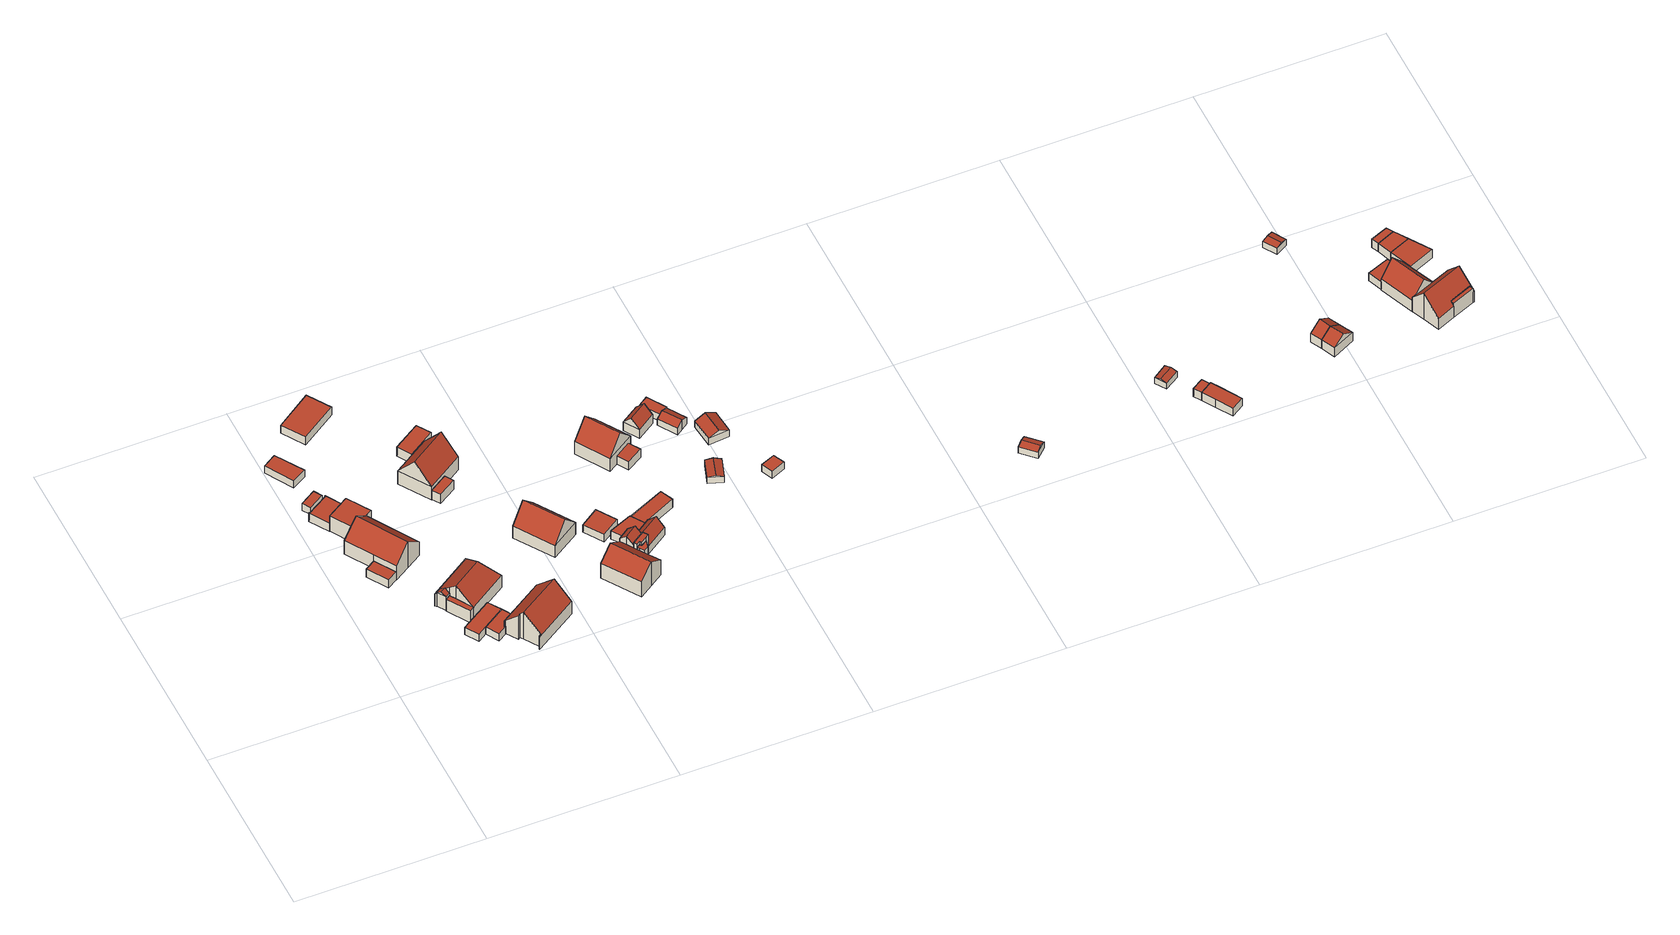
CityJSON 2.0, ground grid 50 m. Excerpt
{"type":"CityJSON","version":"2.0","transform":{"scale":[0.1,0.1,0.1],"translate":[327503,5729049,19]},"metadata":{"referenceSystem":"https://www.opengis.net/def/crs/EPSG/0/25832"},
"CityObjects":{
"building1":{"type":"Building","attributes":{"Geometrietyp2DReferenz":"3000","Gemeindeschluessel":"05170048","function":"31001_1010","roofType":"1000","measuredHeight":2.75},"address":[{"country":"Germany","locality":"Wesel","thoroughfareNumber":"57","thoroughfareName":"Feldwicker Weg"}],"geometry":[{"type":"Solid","lod":"2","boundaries":[[[[0,1,2,3]],[[4,5,1,0]],[[6,7,5,4]],[[3,2,7,6]],[[4,0,3,6]],[[1,5,7,2]]]],"semantics":{"surfaces":[{"type":"WallSurface"},{"type":"RoofSurface"},{"type":"GroundSurface"}],"values":[[0,0,0,0,1,2]]}}]},
"building2":{"type":"Building","attributes":{"Geometrietyp2DReferenz":"3000","Gemeindeschluessel":"05170048","function":"51009_1611","roofType":"1000","measuredHeight":2.39},"geometry":[{"type":"Solid","lod":"2","boundaries":[[[[8,9,10,11]],[[12,13,9,8]],[[14,15,13,12]],[[11,10,15,14]],[[12,8,11,14]],[[9,13,15,10]]]],"semantics":{"surfaces":[{"type":"WallSurface"},{"type":"RoofSurface"},{"type":"GroundSurface"}],"values":[[0,0,0,0,1,2]]}}]},
"building3":{"type":"Building","attributes":{"Geometrietyp2DReferenz":"3000","Gemeindeschluessel":"05170048","function":"31001_2463","roofType":"1000","measuredHeight":2.77},"address":[{"country":"Germany","locality":"Wesel","thoroughfareNumber":"57","thoroughfareName":"Feldwicker Weg"}],"geometry":[{"type":"Solid","lod":"2","boundaries":[[[[16,17,18,19]],[[20,21,17,16]],[[22,23,21,20]],[[24,25,23,22]],[[26,27,25,24]],[[28,29,27,26]],[[30,31,29,28]],[[19,18,31,30]],[[28,26,24,22,20,16,19,30]],[[17,21,23,25,27,29,31,18]]]],"semantics":{"surfaces":[{"type":"WallSurface"},{"type":"RoofSurface"},{"type":"GroundSurface"}],"values":[[0,0,0,0,0,0,0,0,1,2]]}}]},
"building4":{"type":"Building","attributes":{"Geometrietyp2DReferenz":"3000","Gemeindeschluessel":"05170048","function":"31001_2723","roofType":"1000","measuredHeight":2.32},"address":[{"country":"Germany","locality":"Wesel","thoroughfareNumber":"57","thoroughfareName":"Feldwicker Weg"}],"geometry":[{"type":"Solid","lod":"2","boundaries":[[[[32,33,34,35]],[[36,37,33,32]],[[38,39,37,36]],[[35,34,39,38]],[[36,32,35,38]],[[33,37,39,34]]]],"semantics":{"surfaces":[{"type":"WallSurface"},{"type":"RoofSurface"},{"type":"GroundSurface"}],"values":[[0,0,0,0,1,2]]}}]},
"building5":{"type":"Building","attributes":{"Geometrietyp2DReferenz":"3000","Gemeindeschluessel":"05170048","function":"31001_2463","roofType":"1000","measuredHeight":5.38},"address":[{"country":"Germany","locality":"Wesel","thoroughfareNumber":"57","thoroughfareName":"Feldwicker Weg"}],"geometry":[{"type":"Solid","lod":"2","boundaries":[[[[40,41,42,43]],[[44,45,41,40]],[[46,47,45,44]],[[48,49,47,46]],[[50,51,49,48]],[[43,42,51,50]],[[48,46,44,40,43,50]],[[41,45,47,49,51,42]]]],"semantics":{"surfaces":[{"type":"WallSurface"},{"type":"RoofSurface"},{"type":"GroundSurface"}],"values":[[0,0,0,0,0,0,1,2]]}}]},
"building6":{"type":"Building","attributes":{"Geometrietyp2DReferenz":"3000","Gemeindeschluessel":"05170048","function":"31001_1010","roofType":"3100","measuredHeight":8.96},"address":[{"country":"Germany","locality":"Wesel","thoroughfareNumber":"57","thoroughfareName":"Feldwicker Weg"}],"geometry":[{"type":"Solid","lod":"2","boundaries":[[[[52,53,54,55]],[[56,57,53,52]],[[58,59,57,56]],[[60,61,59,58]],[[62,49,61,60]],[[63,64,49,62]],[[65,47,64,63]],[[66,67,47,65]],[[55,54,67,66]],[[62,60,58,56,52,55,63]],[[66,65,63,55]],[[53,57,59,61,49,64,47,67,54]]]],"semantics":{"surfaces":[{"type":"WallSurface"},{"type":"RoofSurface"},{"type":"GroundSurface"}],"values":[[0,0,0,0,0,0,0,0,0,1,1,2]]}}]},
"building7":{"type":"Building","attributes":{"Geometrietyp2DReferenz":"3000","Gemeindeschluessel":"05170048","function":"31001_2463","roofType":"1000","measuredHeight":2.52},"address":[{"country":"Germany","locality":"Wesel","thoroughfareNumber":"42","thoroughfareName":"Feldwicker Weg"}],"geometry":[{"type":"Solid","lod":"2","boundaries":[[[[68,69,70,71]],[[72,73,69,68]],[[74,75,73,72]],[[76,77,75,74]],[[71,70,77,76]],[[74,72,68,71,76]],[[69,73,75,77,70]]]],"semantics":{"surfaces":[{"type":"WallSurface"},{"type":"RoofSurface"},{"type":"GroundSurface"}],"values":[[0,0,0,0,0,1,2]]}}]},
"building8":{"type":"Building","attributes":{"Geometrietyp2DReferenz":"3000","Gemeindeschluessel":"05170048","function":"31001_2463","roofType":"1000","measuredHeight":2.57},"address":[{"country":"Germany","locality":"Wesel","thoroughfareNumber":"44","thoroughfareName":"Feldwicker Weg"}],"geometry":[{"type":"Solid","lod":"2","boundaries":[[[[78,79,75,74]],[[80,81,79,78]],[[82,83,81,80]],[[84,85,83,82]],[[76,77,85,84]],[[74,75,77,76]],[[84,82,80,78,74,76]],[[79,81,83,85,77,75]]]],"semantics":{"surfaces":[{"type":"WallSurface"},{"type":"RoofSurface"},{"type":"GroundSurface"}],"values":[[0,0,0,0,0,0,1,2]]}}]},
"building9":{"type":"Building","attributes":{"Gemeindeschluessel":"05170048","Geometrietyp2DReferenz":"3000","function":"31001_1010"},"address":[{"country":"Germany","locality":"Wesel","thoroughfareNumber":"42","thoroughfareName":"Feldwicker Weg"}],"children":["building9-1","building9-2","building9-3"]},
"building9-1":{"type":"BuildingPart","attributes":{"roofType":"5000","measuredHeight":8.42},"parents":["building9"],"geometry":[{"type":"MultiSurface","lod":"2","boundaries":[[[86,87,88,89]],[[90,91,87,86]],[[92,93,91,90]],[[94,95,93,92]],[[96,94,92,97]],[[92,90,97]],[[90,86,89,98,99,96,97]],[[100,101,102,88,87,91,93,95]],[[96,103,94]],[[103,100,95,94]],[[96,99,104,103]],[[100,103,104,101]],[[105,106,102,101]],[[99,107,108]],[[108,109,98,106,105]],[[107,109,108]],[[106,110,88,102]],[[98,89,110,106]]],"semantics":{"surfaces":[{"type":"WallSurface"},{"type":"RoofSurface"},{"type":"GroundSurface"},{"type":"ClosureSurface"}],"values":[0,0,0,0,1,1,1,2,0,3,0,3,0,0,3,3,0,3]}}]},
"building9-2":{"type":"BuildingPart","attributes":{"roofType":"1000","measuredHeight":4.09},"parents":["building9"],"geometry":[{"type":"MultiSurface","lod":"2","boundaries":[[[111,112,95,94]],[[113,114,112,111]],[[94,104,113,111]],[[101,95,112,114]],[[115,105,101,114]],[[113,104,105,115]],[[103,94,95,100]],[[104,103,100,101]]],"semantics":{"surfaces":[{"type":"WallSurface"},{"type":"RoofSurface"},{"type":"GroundSurface"},{"type":"ClosureSurface"}],"values":[0,0,1,2,0,3,3,3]}}]},
"building9-3":{"type":"BuildingPart","attributes":{"roofType":"3100","measuredHeight":5.74},"address":[{"country":"Germany","locality":"Wesel","thoroughfareNumber":"42","thoroughfareName":"Feldwicker Weg"}],"parents":["building9"],"geometry":[{"type":"MultiSurface","lod":"2","boundaries":[[[116,110,115,117]],[[117,118,116]],[[116,118,119,120]],[[108,119,118,117]],[[106,105,115,110]],[[116,120,98,89]],[[106,110,89,98]],[[120,109,98]],[[98,109,108,105,106]],[[108,117,113,104]],[[115,105,104,113]],[[107,109,120,119]],[[108,109,107]]],"semantics":{"surfaces":[{"type":"WallSurface"},{"type":"RoofSurface"},{"type":"GroundSurface"},{"type":"ClosureSurface"}],"values":[0,0,1,1,2,0,3,0,3,0,3,0,3]}}]},
"building10":{"type":"Building","attributes":{"Geometrietyp2DReferenz":"3000","Gemeindeschluessel":"05170048","function":"31001_1010","roofType":"3100","measuredHeight":9.25},"address":[{"country":"Germany","locality":"Wesel","thoroughfareNumber":"44","thoroughfareName":"Feldwicker Weg"}],"geometry":[{"type":"Solid","lod":"2","boundaries":[[[[121,122,123,124]],[[125,126,122,121]],[[127,128,126,125]],[[129,130,128,127]],[[131,132,130,129]],[[133,134,132,131]],[[135,136,134,133]],[[137,138,136,135]],[[139,140,138,137]],[[141,142,140,139]],[[143,144,142,141]],[[124,123,144,143]],[[129,127,125,121,124,131]],[[143,141,139,137,135,133,131,124]],[[122,126,128,130,132,134,136,138,140,142,144,123]]]],"semantics":{"surfaces":[{"type":"WallSurface"},{"type":"RoofSurface"},{"type":"GroundSurface"}],"values":[[0,0,0,0,0,0,0,0,0,0,0,0,1,1,2]]}}]},
"building11":{"type":"Building","attributes":{"Geometrietyp2DReferenz":"3000","Gemeindeschluessel":"05170048","function":"31001_2463","roofType":"1000","measuredHeight":2.73},"address":[{"country":"Germany","locality":"Wesel","thoroughfareNumber":"59","thoroughfareName":"Feldwicker Weg"}],"geometry":[{"type":"Solid","lod":"2","boundaries":[[[[145,146,147,148]],[[149,150,146,145]],[[151,152,150,149]],[[148,147,152,151]],[[149,145,148,151]],[[146,150,152,147]]]],"semantics":{"surfaces":[{"type":"WallSurface"},{"type":"RoofSurface"},{"type":"GroundSurface"}],"values":[[0,0,0,0,1,2]]}}]},
"building12":{"type":"Building","attributes":{"Geometrietyp2DReferenz":"3000","Gemeindeschluessel":"05170048","function":"51009_1610","roofType":"1000","measuredHeight":3.21},"geometry":[{"type":"Solid","lod":"2","boundaries":[[[[153,154,155,156]],[[157,158,154,153]],[[159,160,158,157]],[[156,155,160,159]],[[157,153,156,159]],[[154,158,160,155]]]],"semantics":{"surfaces":[{"type":"WallSurface"},{"type":"RoofSurface"},{"type":"GroundSurface"}],"values":[[0,0,0,0,1,2]]}}]},
"building13":{"type":"Building","attributes":{"Geometrietyp2DReferenz":"3000","Gemeindeschluessel":"05170048","function":"31001_1010","roofType":"3100","measuredHeight":10.21},"address":[{"country":"Germany","locality":"Wesel","thoroughfareNumber":"61","thoroughfareName":"Feldwicker Weg"}],"geometry":[{"type":"Solid","lod":"2","boundaries":[[[[161,162,163,164]],[[165,166,162,161]],[[167,168,166,165]],[[164,163,168,167]],[[161,169,165]],[[167,170,164]],[[164,170,169,161]],[[165,169,170,167]],[[162,166,168,163]]]],"semantics":{"surfaces":[{"type":"WallSurface"},{"type":"RoofSurface"},{"type":"GroundSurface"}],"values":[[0,0,0,0,0,0,1,1,2]]}}]},
"building14":{"type":"Building","attributes":{"Geometrietyp2DReferenz":"3000","Gemeindeschluessel":"05170048","function":"31001_2463","roofType":"1000","measuredHeight":3.1},"address":[{"country":"Germany","locality":"Wesel","thoroughfareNumber":"61","thoroughfareName":"Feldwicker Weg"}],"geometry":[{"type":"Solid","lod":"2","boundaries":[[[[171,172,173,174]],[[175,176,172,171]],[[177,178,176,175]],[[174,173,178,177]],[[175,171,174,177]],[[172,176,178,173]]]],"semantics":{"surfaces":[{"type":"WallSurface"},{"type":"RoofSurface"},{"type":"GroundSurface"}],"values":[[0,0,0,0,1,2]]}}]},
"building15":{"type":"Building","attributes":{"Geometrietyp2DReferenz":"3000","Gemeindeschluessel":"05170048","function":"31001_1010","roofType":"3100","measuredHeight":9.11},"address":[{"country":"Germany","locality":"Wesel","thoroughfareNumber":"54","thoroughfareName":"Feldwicker Weg"}],"geometry":[{"type":"Solid","lod":"2","boundaries":[[[[179,180,181,182]],[[183,184,180,179]],[[185,186,184,183]],[[182,181,186,185]],[[179,187,183]],[[185,188,182]],[[182,188,187,179]],[[183,187,188,185]],[[180,184,186,181]]]],"semantics":{"surfaces":[{"type":"WallSurface"},{"type":"RoofSurface"},{"type":"GroundSurface"}],"values":[[0,0,0,0,0,0,1,1,2]]}}]},
"building16":{"type":"Building","attributes":{"Gemeindeschluessel":"05170048","Geometrietyp2DReferenz":"3000","function":"31001_1010"},"address":[{"country":"Germany","locality":"Wesel","thoroughfareNumber":"63","thoroughfareName":"Feldwicker Weg"}],"children":["building16-1","building16-2"]},
"building16-1":{"type":"BuildingPart","attributes":{"roofType":"3100","measuredHeight":8.41},"parents":["building16"],"geometry":[{"type":"MultiSurface","lod":"2","boundaries":[[[189,190,191,192]],[[193,194,190,189]],[[195,196,194,193]],[[197,198,196,195]],[[199,200,201,202]],[[203,204,200,199]],[[205,206,204,203]],[[207,208,206,205]],[[192,191,208,207]],[[193,189,192,195]],[[207,205,203,199,202,197,195,192]],[[190,194,196,198,201,200,204,206,208,191]],[[209,201,198]],[[210,202,201,209]],[[197,210,209,198]]],"semantics":{"surfaces":[{"type":"WallSurface"},{"type":"RoofSurface"},{"type":"GroundSurface"},{"type":"ClosureSurface"}],"values":[0,0,0,0,0,0,0,0,0,1,1,2,0,3,3]}}]},
"building16-2":{"type":"BuildingPart","attributes":{"roofType":"3100","measuredHeight":7.92},"address":[{"country":"Germany","locality":"Wesel","thoroughfareNumber":"63","thoroughfareName":"Feldwicker Weg"}],"parents":["building16"],"geometry":[{"type":"MultiSurface","lod":"2","boundaries":[[[211,212,198,213]],[[214,215,212,211]],[[216,217,215,214]],[[218,219,217,216]],[[220,221,219,218]],[[222,201,221,220]],[[216,214,211,213,223,218]],[[222,220,218,223]],[[209,198,212,215,217,219,221,201]],[[222,223,210,202]],[[210,209,201,202]],[[223,213,197,210]],[[210,197,198,209]]],"semantics":{"surfaces":[{"type":"WallSurface"},{"type":"RoofSurface"},{"type":"GroundSurface"},{"type":"ClosureSurface"}],"values":[0,0,0,0,0,0,1,1,2,0,3,0,3]}}]},
"building17":{"type":"Building","attributes":{"Geometrietyp2DReferenz":"3000","Gemeindeschluessel":"05170048","function":"31001_2463","roofType":"1000","measuredHeight":2.5},"address":[{"country":"Germany","locality":"Wesel","thoroughfareNumber":"54","thoroughfareName":"Feldwicker Weg"}],"geometry":[{"type":"Solid","lod":"2","boundaries":[[[[224,225,226,227]],[[228,229,225,224]],[[230,231,229,228]],[[227,226,231,230]],[[228,224,227,230]],[[225,229,231,226]]]],"semantics":{"surfaces":[{"type":"WallSurface"},{"type":"RoofSurface"},{"type":"GroundSurface"}],"values":[[0,0,0,0,1,2]]}}]},
"building18":{"type":"Building","attributes":{"Geometrietyp2DReferenz":"3000","Gemeindeschluessel":"05170048","function":"51009_1610","roofType":"1000","measuredHeight":5.59},"geometry":[{"type":"Solid","lod":"2","boundaries":[[[[232,233,234,235]],[[236,237,233,232]],[[238,239,237,236]],[[240,241,239,238]],[[242,243,241,240]],[[244,245,243,242]],[[235,234,245,244]],[[242,240,238,236,232,235,244]],[[233,237,239,241,243,245,234]]]],"semantics":{"surfaces":[{"type":"WallSurface"},{"type":"RoofSurface"},{"type":"GroundSurface"}],"values":[[0,0,0,0,0,0,0,1,2]]}}]},
"building19":{"type":"Building","attributes":{"Geometrietyp2DReferenz":"3000","Gemeindeschluessel":"05170048","function":"31001_1010","roofType":"1000","measuredHeight":6.75},"address":[{"country":"Germany","locality":"Wesel","thoroughfareNumber":"63","thoroughfareName":"Feldwicker Weg"}],"geometry":[{"type":"Solid","lod":"2","boundaries":[[[[246,247,248,249]],[[250,251,247,246]],[[252,253,251,250]],[[254,255,253,252]],[[256,257,255,254]],[[258,259,257,256]],[[249,248,259,258]],[[256,254,252,250,246,249,258]],[[247,251,253,255,257,259,248]]]],"semantics":{"surfaces":[{"type":"WallSurface"},{"type":"RoofSurface"},{"type":"GroundSurface"}],"values":[[0,0,0,0,0,0,0,1,2]]}}]},
"building20":{"type":"Building","attributes":{"Geometrietyp2DReferenz":"3000","Gemeindeschluessel":"05170048","function":"31001_2463","roofType":"1000","measuredHeight":2.72},"address":[{"country":"Germany","locality":"Wesel","thoroughfareNumber":"63","thoroughfareName":"Feldwicker Weg"}],"geometry":[{"type":"Solid","lod":"2","boundaries":[[[[260,261,262,263]],[[264,265,261,260]],[[266,267,265,264]],[[268,269,267,266]],[[270,271,269,268]],[[272,273,271,270]],[[274,275,273,272]],[[263,262,275,274]],[[272,270,268,266,264,260,263,274]],[[261,265,267,269,271,273,275,262]]]],"semantics":{"surfaces":[{"type":"WallSurface"},{"type":"RoofSurface"},{"type":"GroundSurface"}],"values":[[0,0,0,0,0,0,0,0,1,2]]}}]},
"building21":{"type":"Building","attributes":{"Geometrietyp2DReferenz":"3000","Gemeindeschluessel":"05170048","function":"31001_2723","roofType":"3100","measuredHeight":5.22},"address":[{"country":"Germany","locality":"Wesel","thoroughfareNumber":"63","thoroughfareName":"Feldwicker Weg"}],"geometry":[{"type":"Solid","lod":"2","boundaries":[[[[276,277,278,279]],[[280,281,277,276]],[[282,271,281,280]],[[283,269,271,282]],[[284,285,269,283]],[[286,287,285,284]],[[288,289,287,286]],[[290,291,289,288]],[[279,278,291,290]],[[276,279,290,288,280]],[[286,284,283,282,280,288]],[[277,281,271,269,285,287,289,291,278]]]],"semantics":{"surfaces":[{"type":"WallSurface"},{"type":"RoofSurface"},{"type":"GroundSurface"}],"values":[[0,0,0,0,0,0,0,0,0,1,1,2]]}}]},
"building22":{"type":"Building","attributes":{"Geometrietyp2DReferenz":"3000","Gemeindeschluessel":"05170048","function":"31001_2723","roofType":"1000","measuredHeight":2.96},"address":[{"country":"Germany","locality":"Wesel","thoroughfareNumber":"63","thoroughfareName":"Feldwicker Weg"}],"geometry":[{"type":"Solid","lod":"2","boundaries":[[[[292,293,294,295]],[[286,296,293,292]],[[297,298,296,286]],[[268,299,298,297]],[[266,300,299,268]],[[295,294,300,266]],[[268,297,286,292,295,266]],[[293,296,298,299,300,294]]]],"semantics":{"surfaces":[{"type":"WallSurface"},{"type":"RoofSurface"},{"type":"GroundSurface"}],"values":[[0,0,0,0,0,0,1,2]]}}]},
"building23":{"type":"Building","attributes":{"Geometrietyp2DReferenz":"3000","Gemeindeschluessel":"05170048","function":"31001_1010","roofType":"3100","measuredHeight":9.45},"address":[{"country":"Germany","locality":"Wesel","thoroughfareNumber":"56","thoroughfareName":"Feldwicker Weg"}],"geometry":[{"type":"Solid","lod":"2","boundaries":[[[[301,302,303,304]],[[305,306,302,301]],[[307,308,306,305]],[[304,303,308,307]],[[301,309,305]],[[307,310,304]],[[304,310,309,301]],[[305,309,310,307]],[[302,306,308,303]]]],"semantics":{"surfaces":[{"type":"WallSurface"},{"type":"RoofSurface"},{"type":"GroundSurface"}],"values":[[0,0,0,0,0,0,1,1,2]]}}]},
"building24":{"type":"Building","attributes":{"Geometrietyp2DReferenz":"3000","Gemeindeschluessel":"05170048","function":"51009_1610","roofType":"1000","measuredHeight":2.83},"geometry":[{"type":"Solid","lod":"2","boundaries":[[[[311,312,313,314]],[[315,316,312,311]],[[317,318,316,315]],[[314,313,318,317]],[[315,311,314,317]],[[312,316,318,313]]]],"semantics":{"surfaces":[{"type":"WallSurface"},{"type":"RoofSurface"},{"type":"GroundSurface"}],"values":[[0,0,0,0,1,2]]}}]},
"building25":{"type":"Building","attributes":{"Geometrietyp2DReferenz":"3000","Gemeindeschluessel":"05170048","function":"31001_2723","roofType":"3100","measuredHeight":5.52},"address":[{"country":"Germany","locality":"Wesel","thoroughfareNumber":"56","thoroughfareName":"Feldwicker Weg"}],"geometry":[{"type":"Solid","lod":"2","boundaries":[[[[319,320,321,322]],[[323,324,320,319]],[[325,326,324,323]],[[322,321,326,325]],[[319,327,323]],[[325,328,322]],[[322,328,327,319]],[[323,327,328,325]],[[320,324,326,321]]]],"semantics":{"surfaces":[{"type":"WallSurface"},{"type":"RoofSurface"},{"type":"GroundSurface"}],"values":[[0,0,0,0,0,0,1,1,2]]}}]},
"building26":{"type":"Building","attributes":{"Geometrietyp2DReferenz":"3000","Gemeindeschluessel":"05170048","function":"31001_1313","roofType":"3100","measuredHeight":2.57},"address":[{"country":"Germany","locality":"Wesel","thoroughfareNumber":"63","thoroughfareName":"Feldwicker Weg"}],"geometry":[{"type":"Solid","lod":"2","boundaries":[[[[329,330,331,332]],[[333,334,330,329]],[[335,336,334,333]],[[332,331,336,335]],[[329,337,333]],[[335,338,332]],[[332,338,337,329]],[[333,337,338,335]],[[330,334,336,331]]]],"semantics":{"surfaces":[{"type":"WallSurface"},{"type":"RoofSurface"},{"type":"GroundSurface"}],"values":[[0,0,0,0,0,0,1,1,2]]}}]},
"building27":{"type":"Building","attributes":{"Geometrietyp2DReferenz":"3000","Gemeindeschluessel":"05170048","function":"31001_2463","roofType":"1000","measuredHeight":2.42},"address":[{"country":"Germany","locality":"Wesel","thoroughfareNumber":"56","thoroughfareName":"Feldwicker Weg"}],"geometry":[{"type":"Solid","lod":"2","boundaries":[[[[339,340,341,342]],[[343,344,340,339]],[[345,346,344,343]],[[342,341,346,345]],[[343,339,342,345]],[[340,344,346,341]]]],"semantics":{"surfaces":[{"type":"WallSurface"},{"type":"RoofSurface"},{"type":"GroundSurface"}],"values":[[0,0,0,0,1,2]]}}]},
"building28":{"type":"Building","attributes":{"Geometrietyp2DReferenz":"3000","Gemeindeschluessel":"05170048","function":"31001_2723","roofType":"3100","measuredHeight":3.22},"address":[{"country":"Germany","locality":"Wesel","thoroughfareNumber":"56","thoroughfareName":"Feldwicker Weg"}],"geometry":[{"type":"Solid","lod":"2","boundaries":[[[[347,348,349,350]],[[351,352,348,347]],[[353,354,352,351]],[[355,356,354,353]],[[357,358,356,355]],[[359,360,358,357]],[[350,349,360,359]],[[347,350,359,357,351]],[[355,353,351,357]],[[348,352,354,356,358,360,349]]]],"semantics":{"surfaces":[{"type":"WallSurface"},{"type":"RoofSurface"},{"type":"GroundSurface"}],"values":[[0,0,0,0,0,0,0,1,1,2]]}}]},
"building29":{"type":"Building","attributes":{"Geometrietyp2DReferenz":"3000","Gemeindeschluessel":"05170048","function":"31001_1313","roofType":"3100","measuredHeight":3.52},"address":[{"country":"Germany","locality":"Wesel","thoroughfareNumber":"56","thoroughfareName":"Feldwicker Weg"}],"geometry":[{"type":"Solid","lod":"2","boundaries":[[[[361,362,363,364]],[[365,366,362,361]],[[367,368,366,365]],[[364,363,368,367]],[[361,369,365]],[[367,370,364]],[[364,370,369,361]],[[365,369,370,367]],[[362,366,368,363]]]],"semantics":{"surfaces":[{"type":"WallSurface"},{"type":"RoofSurface"},{"type":"GroundSurface"}],"values":[[0,0,0,0,0,0,1,1,2]]}}]},
"building30":{"type":"Building","attributes":{"Geometrietyp2DReferenz":"3000","Gemeindeschluessel":"05170048","function":"31001_1313","roofType":"1000","measuredHeight":2.35},"address":[{"country":"Germany","locality":"Wesel","thoroughfareNumber":"63","thoroughfareName":"Feldwicker Weg"}],"geometry":[{"type":"Solid","lod":"2","boundaries":[[[[371,372,373,374]],[[375,376,372,371]],[[377,378,376,375]],[[374,373,378,377]],[[375,371,374,377]],[[372,376,378,373]]]],"semantics":{"surfaces":[{"type":"WallSurface"},{"type":"RoofSurface"},{"type":"GroundSurface"}],"values":[[0,0,0,0,1,2]]}}]},
"building31":{"type":"Building","attributes":{"Geometrietyp2DReferenz":"3000","Gemeindeschluessel":"05170048","function":"31001_1313","roofType":"3100","measuredHeight":2.82},"address":[{"country":"Germany","locality":"Wesel","thoroughfareNumber":"31","thoroughfareName":"Feldwicker Weg"}],"geometry":[{"type":"Solid","lod":"2","boundaries":[[[[379,380,381,382]],[[383,384,380,379]],[[385,386,384,383]],[[382,381,386,385]],[[379,387,383]],[[385,388,382]],[[382,388,387,379]],[[383,387,388,385]],[[380,384,386,381]]]],"semantics":{"surfaces":[{"type":"WallSurface"},{"type":"RoofSurface"},{"type":"GroundSurface"}],"values":[[0,0,0,0,0,0,1,1,2]]}}]},
"building32":{"type":"Building","attributes":{"Geometrietyp2DReferenz":"3000","Gemeindeschluessel":"05170048","function":"31001_1313","roofType":"3100","measuredHeight":2.43},"address":[{"country":"Germany","locality":"Wesel","thoroughfareNumber":"35","thoroughfareName":"Feldwicker Weg"}],"geometry":[{"type":"Solid","lod":"2","boundaries":[[[[389,390,391,392]],[[393,394,390,389]],[[395,396,394,393]],[[392,391,396,395]],[[389,397,393]],[[395,398,392]],[[392,398,397,389]],[[393,397,398,395]],[[390,394,396,391]]]],"semantics":{"surfaces":[{"type":"WallSurface"},{"type":"RoofSurface"},{"type":"GroundSurface"}],"values":[[0,0,0,0,0,0,1,1,2]]}}]},
"building33":{"type":"Building","attributes":{"Geometrietyp2DReferenz":"3000","Gemeindeschluessel":"05170048","function":"31001_1313","roofType":"1000","measuredHeight":2.78},"address":[{"country":"Germany","locality":"Wesel","thoroughfareNumber":"35","thoroughfareName":"Feldwicker Weg"}],"geometry":[{"type":"Solid","lod":"2","boundaries":[[[[399,400,401,402]],[[403,404,400,399]],[[405,406,404,403]],[[402,401,406,405]],[[403,399,402,405]],[[400,404,406,401]]]],"semantics":{"surfaces":[{"type":"WallSurface"},{"type":"RoofSurface"},{"type":"GroundSurface"}],"values":[[0,0,0,0,1,2]]}}]},
"building34":{"type":"Building","attributes":{"Geometrietyp2DReferenz":"3000","Gemeindeschluessel":"05170048","function":"31001_2463","roofType":"1000","measuredHeight":2.74},"address":[{"country":"Germany","locality":"Wesel","thoroughfareNumber":"35","thoroughfareName":"Feldwicker Weg"}],"geometry":[{"type":"Solid","lod":"2","boundaries":[[[[407,408,409,403]],[[410,411,408,407]],[[412,413,411,410]],[[414,415,413,412]],[[416,417,415,414]],[[405,418,417,416]],[[403,409,418,405]],[[416,414,412,410,407,403,405]],[[408,411,413,415,417,418,409]]]],"semantics":{"surfaces":[{"type":"WallSurface"},{"type":"RoofSurface"},{"type":"GroundSurface"}],"values":[[0,0,0,0,0,0,0,1,2]]}}]},
"building35":{"type":"Building","attributes":{"Geometrietyp2DReferenz":"3000","Gemeindeschluessel":"05170048","function":"31001_2723","roofType":"3100","measuredHeight":5.2},"address":[{"country":"Germany","locality":"Wesel","thoroughfareNumber":"39","thoroughfareName":"Feldwicker Weg"}],"geometry":[{"type":"Solid","lod":"2","boundaries":[[[[419,420,421,422]],[[423,424,420,419]],[[425,426,424,423]],[[422,421,426,425]],[[419,427,423]],[[425,428,422]],[[422,428,427,419]],[[423,427,428,425]],[[420,424,426,421]]]],"semantics":{"surfaces":[{"type":"WallSurface"},{"type":"RoofSurface"},{"type":"GroundSurface"}],"values":[[0,0,0,0,0,0,1,1,2]]}}]},
"building36":{"type":"Building","attributes":{"Geometrietyp2DReferenz":"3000","Gemeindeschluessel":"05170048","function":"31001_2723","roofType":"3100","measuredHeight":5.2},"address":[{"country":"Germany","locality":"Wesel","thoroughfareNumber":"39","thoroughfareName":"Feldwicker Weg"}],"geometry":[{"type":"Solid","lod":"2","boundaries":[[[[429,430,431,419]],[[432,433,430,429]],[[423,434,433,432]],[[419,431,434,423]],[[429,435,432]],[[423,427,419]],[[419,427,435,429]],[[432,435,427,423]],[[430,433,434,431]]]],"semantics":{"surfaces":[{"type":"WallSurface"},{"type":"RoofSurface"},{"type":"GroundSurface"}],"values":[[0,0,0,0,0,0,1,1,2]]}}]},
"building37":{"type":"Building","attributes":{"Geometrietyp2DReferenz":"3000","Gemeindeschluessel":"05170048","function":"31001_1313","roofType":"3100","measuredHeight":2.57},"address":[{"country":"Germany","locality":"Wesel","thoroughfareNumber":"41","thoroughfareName":"Feldwicker Weg"}],"geometry":[{"type":"Solid","lod":"2","boundaries":[[[[436,437,438,439]],[[440,441,437,436]],[[442,443,441,440]],[[439,438,443,442]],[[436,444,440]],[[442,445,439]],[[439,445,444,436]],[[440,444,445,442]],[[437,441,443,438]]]],"semantics":{"surfaces":[{"type":"WallSurface"},{"type":"RoofSurface"},{"type":"GroundSurface"}],"values":[[0,0,0,0,0,0,1,1,2]]}}]},
"building38":{"type":"Building","attributes":{"Geometrietyp2DReferenz":"3000","Gemeindeschluessel":"05170048","function":"51009_1610","roofType":"1000","measuredHeight":2.69},"geometry":[{"type":"Solid","lod":"2","boundaries":[[[[446,447,448,449]],[[450,451,447,446]],[[452,453,451,450]],[[449,448,453,452]],[[450,446,449,452]],[[447,451,453,448]]]],"semantics":{"surfaces":[{"type":"WallSurface"},{"type":"RoofSurface"},{"type":"GroundSurface"}],"values":[[0,0,0,0,1,2]]}}]},
"building39":{"type":"Building","attributes":{"Geometrietyp2DReferenz":"3000","Gemeindeschluessel":"05170048","function":"31001_1010","roofType":"3100","measuredHeight":8.28},"address":[{"country":"Germany","locality":"Wesel","thoroughfareNumber":"41","thoroughfareName":"Feldwicker Weg"}],"geometry":[{"type":"Solid","lod":"2","boundaries":[[[[454,455,456,457]],[[458,459,455,454]],[[460,461,459,458]],[[457,456,461,460]],[[454,462,458]],[[460,463,457]],[[457,463,462,454]],[[458,462,463,460]],[[455,459,461,456]]]],"semantics":{"surfaces":[{"type":"WallSurface"},{"type":"RoofSurface"},{"type":"GroundSurface"}],"values":[[0,0,0,0,0,0,1,1,2]]}}]},
"building40":{"type":"Building","attributes":{"Gemeindeschluessel":"05170048","Geometrietyp2DReferenz":"3000","function":"31001_1010"},"address":[{"country":"Germany","locality":"Wesel","thoroughfareNumber":"41","thoroughfareName":"Feldwicker Weg"}],"children":["building40-1","building40-2"]},
"building40-1":{"type":"BuildingPart","attributes":{"roofType":"3100","measuredHeight":8.96},"parents":["building40"],"geometry":[{"type":"MultiSurface","lod":"2","boundaries":[[[464,465,466,467]],[[468,469,465,464]],[[470,471,469,468]],[[472,473,471,470]],[[474,475,473,472]],[[476,477,475,474]],[[478,479,477,476]],[[480,481,482,483]],[[467,466,481,480]],[[480,483,484,485,478,476,474,467]],[[472,470,468,464,467,474]],[[465,469,471,473,475,477,479,486,487,482,481,466]],[[485,488,489]],[[478,489,488,486,479]],[[485,484,490,488]],[[488,490,487,486]],[[484,491,490]],[[490,491,483,482,487]]],"semantics":{"surfaces":[{"type":"WallSurface"},{"type":"RoofSurface"},{"type":"GroundSurface"},{"type":"ClosureSurface"}],"values":[0,0,0,0,0,0,0,0,0,1,1,2,0,3,0,3,0,3]}}]},
"building40-2":{"type":"BuildingPart","attributes":{"roofType":"1000","measuredHeight":4.78},"address":[{"country":"Germany","locality":"Wesel","thoroughfareNumber":"41","thoroughfareName":"Feldwicker Weg"}],"parents":["building40"],"geometry":[{"type":"MultiSurface","lod":"2","boundaries":[[[492,482,479,493]],[[493,488,490,492]],[[486,479,482,487]],[[490,488,486,487]],[[493,478,489]],[[488,489,478,479,486]],[[492,491,483]],[[483,491,490,487,482]]],"semantics":{"surfaces":[{"type":"WallSurface"},{"type":"RoofSurface"},{"type":"GroundSurface"},{"type":"ClosureSurface"}],"values":[0,1,2,3,0,3,0,3]}}]},
"building41":{"type":"Building","attributes":{"Geometrietyp2DReferenz":"3000","Gemeindeschluessel":"05170048","function":"31001_2723","roofType":"1000","measuredHeight":2.81},"address":[{"country":"Germany","locality":"Wesel","thoroughfareNumber":"41","thoroughfareName":"Feldwicker Weg"}],"geometry":[{"type":"Solid","lod":"2","boundaries":[[[[494,495,496,497]],[[498,499,495,494]],[[500,501,499,498]],[[497,496,501,500]],[[498,494,497,500]],[[495,499,501,496]]]],"semantics":{"surfaces":[{"type":"WallSurface"},{"type":"RoofSurface"},{"type":"GroundSurface"}],"values":[[0,0,0,0,1,2]]}}]},
"building42":{"type":"Building","attributes":{"Gemeindeschluessel":"05170048","Geometrietyp2DReferenz":"3000","function":"31001_2463"},"address":[{"country":"Germany","locality":"Wesel","thoroughfareNumber":"41","thoroughfareName":"Feldwicker Weg"}],"children":["building42-1","building42-2"]},
"building42-1":{"type":"BuildingPart","attributes":{"roofType":"1000","measuredHeight":2.82},"parents":["building42"],"geometry":[{"type":"MultiSurface","lod":"2","boundaries":[[[502,503,504,505]],[[506,507,503,502]],[[508,509,507,506]],[[502,505,508,506]],[[504,503,507,509]],[[510,511,504,509]],[[508,505,511,510]]],"semantics":{"surfaces":[{"type":"WallSurface"},{"type":"RoofSurface"},{"type":"GroundSurface"},{"type":"ClosureSurface"}],"values":[0,0,0,1,2,0,3]}}]},
"building42-2":{"type":"BuildingPart","attributes":{"roofType":"1000","measuredHeight":2.77},"address":[{"country":"Germany","locality":"Wesel","thoroughfareNumber":"41","thoroughfareName":"Feldwicker Weg"}],"parents":["building42"],"geometry":[{"type":"Solid","lod":"2","boundaries":[[[[505,511,499,498]],[[500,501,510,508]],[[498,499,501,500]],[[508,505,498,500]],[[511,510,501,499]],[[508,510,511,505]]]],"semantics":{"surfaces":[{"type":"WallSurface"},{"type":"RoofSurface"},{"type":"GroundSurface"},{"type":"ClosureSurface"}],"values":[[0,0,0,1,2,3]]}}]}
},
"vertices":[
[118,328,35],[118,328,7],[145,345,7],[145,345,35],[84,382,35],[84,382,7],[111,399,35],[111,399,7],
[87,644,32],[87,644,8],[74,665,8],[74,665,32],[46,619,32],[46,619,8],[33,640,32],[33,640,8],
[36,604,35],[36,604,7],[34,602,7],[34,602,35],[36,602,35],[36,602,7],[92,636,35],[92,636,7],[91,638,35],[91,638,7],[92,638,35],[92,638,7],[123,588,35],[123,588,7],[65,552,35],[65,552,7],
[46,716,29],[46,716,5],[84,738,5],[84,738,29],[3,789,29],[3,789,5],[38,811,29],[38,811,5],
[124,588,61],[124,588,8],[123,588,8],[123,588,61],[162,528,61],[162,528,8],[148,520,61],[148,520,8],[102,492,61],[102,492,8],[65,552,61],[65,552,8],
[145,344,55],[145,344,8],[185,369,8],[185,369,97],[145,345,55],[145,345,8],[111,399,55],[111,399,8],[67,471,55],[67,471,8],[102,492,92],[108,495,97],[108,495,8],[148,520,55],[226,394,55],[226,394,8],
[220,118,32],[220,118,7],[242,84,7],[242,84,32],[302,170,32],[302,170,7],[324,136,32],[324,136,7],[266,99,32],[266,99,7],
[342,106,32],[342,106,7],[307,84,32],[307,84,7],[309,81,32],[309,81,7],[286,66,32],[286,66,7],
[193,231,49],[193,231,8],[196,227,8],[196,227,53],[307,305,49],[307,305,8],[362,220,49],[362,220,8],[260,154,49],[260,154,8],[233,197,92],[312,248,92],[209,235,53],[223,212,77],[233,197,8],[223,212,8],[209,235,8],[233,197,49],[223,212,49],[223,212,10],[209,235,10],[217,222,66],[223,212,57],[211,232,57],[196,227,10],
[248,146,49],[248,146,8],[211,204,49],[211,204,8],[211,204,10],
[196,227,57],[211,204,57],[203,215,68],[216,223,68],[209,235,57],
[478,75,50],[478,75,8],[451,117,8],[451,117,100],[362,1,50],[362,1,8],[361,3,53],[361,3,8],[367,7,54],[367,7,8],[341,47,100],[341,47,8],[335,56,89],[335,56,8],[329,51,89],[329,51,8],[309,81,54],[309,81,8],[307,84,50],[307,84,8],[342,106,50],[342,106,8],[424,159,50],[424,159,8],
[223,892,35],[223,892,8],[184,952,8],[184,952,35],[128,829,35],[128,829,8],[89,888,35],[89,888,8],
[387,553,42],[387,553,10],[373,575,10],[373,575,42],[340,524,42],[340,524,10],[326,545,42],[326,545,10],
[371,687,54],[371,687,9],[274,625,9],[274,625,54],[423,607,54],[423,607,9],[326,545,54],[326,545,9],[397,647,112],[300,585,112],
[381,757,35],[381,757,4],[311,712,4],[311,712,35],[404,721,35],[404,721,4],[333,676,35],[333,676,4],
[591,306,48],[591,306,7],[525,406,7],[525,406,48],[517,257,48],[517,257,7],[451,356,48],[451,356,7],[554,282,98],[488,381,98],
[651,57,59],[651,57,8],[686,80,8],[686,80,92],[587,152,59],[587,152,8],[622,175,92],[622,175,8],[657,199,59],[657,199,8],[684,158,59],[684,158,8],[679,166,8],[679,166,59],[688,153,59],[688,153,8],[696,141,59],[696,141,8],[721,104,59],[721,104,8],[668,183,8],[668,183,59],
[688,221,68],[688,221,8],[657,199,68],[693,214,76],[693,214,8],[694,214,76],[694,214,8],[700,205,87],[700,205,8],[712,188,68],[712,188,8],[679,166,68],[668,183,87],
[658,338,32],[658,338,7],[610,306,7],[610,306,32],[691,288,32],[691,288,7],[643,256,32],[643,256,7],
[696,159,66],[696,159,10],[693,164,10],[693,164,66],[712,169,66],[712,169,10],[707,148,66],[707,148,10],[696,141,66],[696,141,10],[688,153,66],[688,153,10],[684,158,66],[684,158,10],
[721,176,77],[721,176,9],[712,188,9],[712,188,77],[712,169,77],[712,169,9],[696,159,77],[696,159,9],[693,164,77],[693,164,9],[684,158,77],[684,158,9],[679,166,77],[679,166,9],
[664,261,34],[664,261,7],[661,259,7],[661,259,34],[722,285,34],[722,285,7],[724,283,34],[724,283,7],[746,250,34],[746,250,7],[694,214,34],[694,214,7],[693,214,34],[693,214,7],[688,221,34],[688,221,7],
[712,188,51],[712,188,7],[721,176,7],[721,176,33],[707,195,59],[707,195,7],[694,214,33],[746,250,33],[756,257,33],[756,257,7],[756,256,34],[756,256,7],[769,237,59],[769,237,7],[782,218,33],[782,218,7],
[836,293,34],[836,293,5],[821,327,5],[821,327,34],[756,256,5],[756,257,34],[756,257,5],[746,250,5],[724,283,5],
[823,506,49],[823,506,6],[769,591,6],[769,591,49],[749,458,49],[749,458,6],[695,544,49],[695,544,6],[786,482,100],[732,567,100],
[833,469,36],[833,469,8],[814,500,8],[814,500,36],[790,443,36],[790,443,8],[772,473,36],[772,473,8],
[856,528,35],[856,528,5],[904,560,5],[904,560,35],[831,567,35],[831,567,5],[879,599,35],[879,599,5],[843,548,61],[891,579,61],
[981,317,25],[981,317,5],[999,372,5],[999,372,25],[943,330,25],[943,330,5],[961,385,25],[961,385,5],[962,323,31],[980,378,31],
[916,622,30],[916,622,6],[891,606,6],[891,606,30],[947,573,30],[947,573,6],[922,557,30],[922,557,6],
[922,557,33],[922,557,5],[912,550,5],[912,550,27],[929,562,37],[929,562,5],[947,573,27],[947,573,5],[977,525,27],[977,525,5],[960,514,37],[960,514,5],[943,502,27],[943,502,5],
[1052,446,28],[1052,446,6],[1046,512,6],[1046,512,28],[996,441,28],[996,441,6],[990,507,28],[990,507,6],[1024,444,41],[1018,510,41],
[1127,298,30],[1127,298,6],[1113,328,6],[1113,328,30],[1089,281,30],[1089,281,6],[1075,312,30],[1075,312,6],
[1652,117,29],[1652,117,7],[1687,82,7],[1687,82,29],[1678,142,29],[1678,142,7],[1714,107,29],[1714,107,7],[1665,129,35],[1700,94,35],
[2056,161,28],[2056,161,8],[2094,186,8],[2094,186,28],[2037,190,28],[2037,190,8],[2075,216,28],[2075,216,8],[2047,176,32],[2085,201,32],
[2133,132,37],[2133,132,9],[2103,113,9],[2103,113,37],[2145,112,37],[2145,112,9],[2115,93,37],[2115,93,9],
[2148,114,37],[2148,114,10],[2145,112,10],[2162,91,37],[2162,91,10],[2195,37,37],[2195,37,10],[2163,16,37],[2163,16,10],[2136,59,37],[2136,59,10],[2115,93,10],
[2501,158,39],[2501,158,10],[2486,189,10],[2486,189,39],[2442,130,39],[2442,130,10],[2427,160,39],[2427,160,10],[2471,144,61],[2457,175,61],
[2519,122,39],[2519,122,9],[2501,158,9],[2460,93,39],[2460,93,9],[2442,130,9],[2489,108,61],
[2503,469,28],[2503,469,7],[2482,505,7],[2482,505,28],[2471,451,28],[2471,451,7],[2449,486,28],[2449,486,7],[2487,460,33],[2466,495,33],
[2707,272,34],[2707,272,8],[2693,309,8],[2693,309,34],[2649,248,34],[2649,248,8],[2634,286,34],[2634,286,8],
[2759,182,44],[2759,182,6],[2719,277,6],[2719,277,44],[2688,153,44],[2688,153,6],[2649,248,44],[2649,248,6],[2724,167,89],[2684,263,89],
[2687,152,57],[2687,152,8],[2701,119,8],[2701,119,97],[2688,153,57],[2688,153,8],[2759,182,57],[2759,182,8],[2801,199,57],[2801,199,8],[2814,165,97],[2814,165,8],[2833,121,45],[2833,121,8],[2830,120,45],[2830,120,8],[2720,74,45],[2720,74,8],[2769,95,8],[2769,95,45],[2765,105,57],[2825,130,57],[2825,130,8],[2765,105,8],[2825,130,56],[2826,129,56],[2765,105,56],[2765,104,56],
[2769,95,56],[2830,120,56],
[2732,403,32],[2732,403,4],[2686,384,4],[2686,384,32],[2743,386,32],[2743,386,4],[2694,365,32],[2694,365,4],
[2803,295,32],[2803,295,3],[2766,350,3],[2766,350,32],[2734,266,32],[2734,266,3],[2709,326,32],[2709,326,3],[2709,326,4],[2766,350,4]
]}
